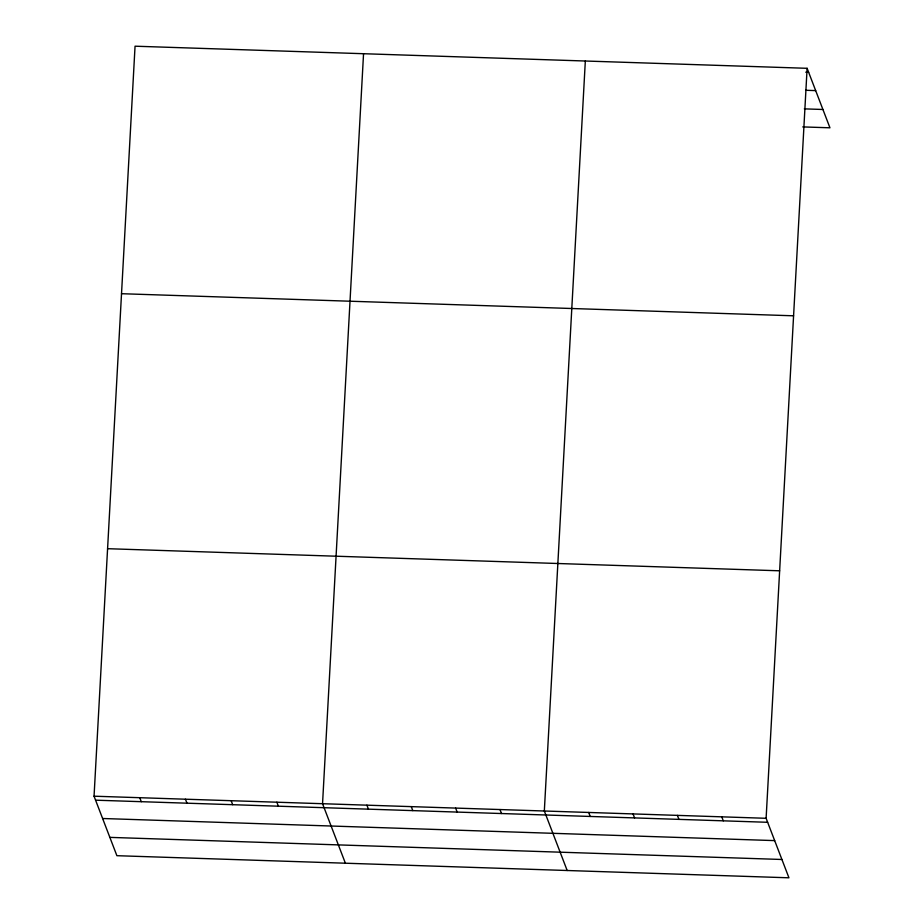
<?xml version="1.0" encoding="UTF-8"?>
<svg xmlns="http://www.w3.org/2000/svg" width="924" height="924" viewBox="0 0 924 924"><rect width="100%" height="100%" fill="white"/><g stroke="black" fill="none" stroke-linecap="round" stroke-linejoin="round"><path stroke-width="1.39" d="M807.114 68.307L766.111 818.294L788.946 877.8L116.886 855.693L94.052 796.199L135.054 46.2L807.114 68.307L829.948 127.801L802.76 126.911M363.548 53.719L322.545 803.707L345.391 863.212M585.331 61.007L544.328 811.006L567.174 870.512M805.774 72.199L808.639 72.291M805.659 90.275L815.673 90.61M804.319 108.87L822.914 109.482M121.518 293.705L793.577 315.8M107.577 548.694L779.637 570.801M94.052 796.199L766.111 818.294M95.576 800.184L767.636 822.291M102.61 818.502L774.67 840.609M109.864 837.375L781.923 859.482M721.76 816.839L723.284 820.824M677.396 815.384L678.932 819.369M633.044 813.929L634.569 817.913M588.692 812.462L590.217 816.446M499.976 809.551L501.501 813.536M455.624 808.084L457.149 812.081M411.261 806.629L412.797 810.614M366.909 805.174L368.433 809.158M276.853 802.205L278.378 806.202M231.15 800.704L232.686 804.689M185.447 799.202L186.983 803.187M139.755 797.701L141.28 801.686"/></g></svg>
